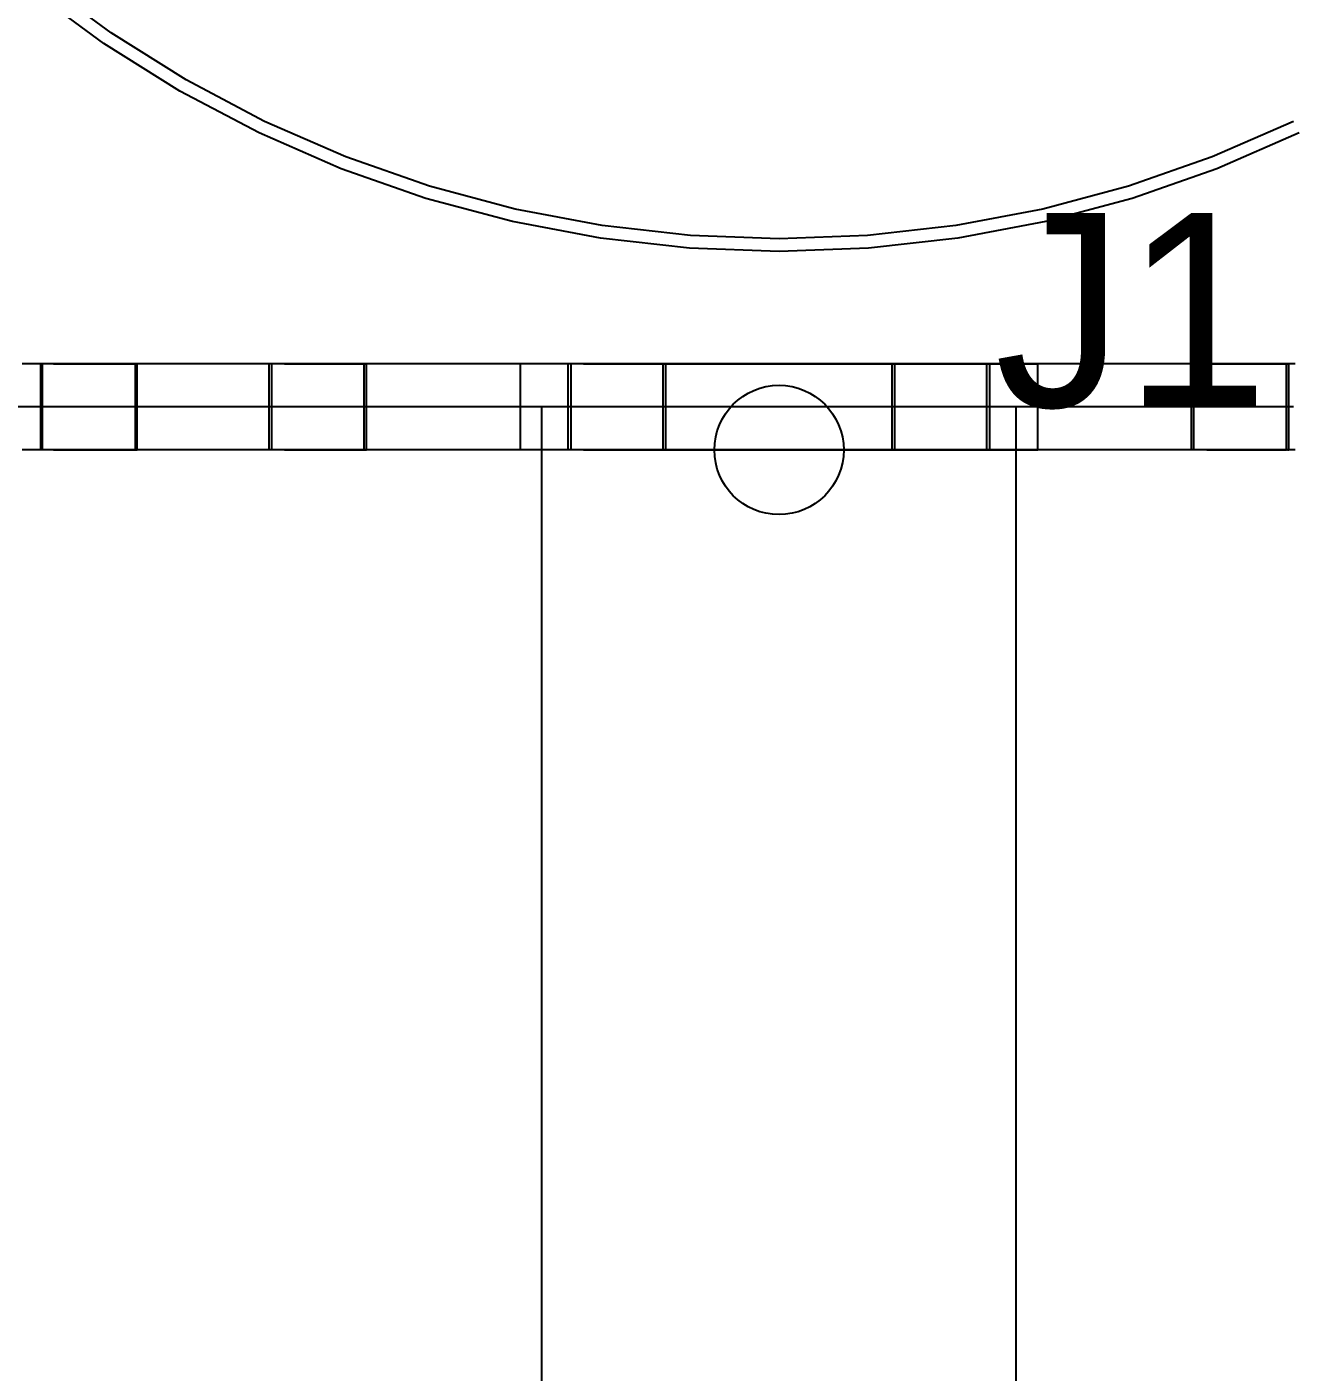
# Model space of a CAD drawing. Header units: millimetres. Extents: x -180 to 1414, y -663 to 972.
# Drawn here: x -34.9 to 23.8, y 62.4 to 124.8 of the extents above; entities that cross this region are included whole.
import ezdxf

# ---------------------------------------------------------------- set-up
doc = ezdxf.new("R2010")
doc.units = ezdxf.units.MM
doc.layers.add('AXIS_CENTRES', color=4, linetype='Continuous')
doc.layers.add('FRONT', color=8, linetype='Continuous')

msp = doc.modelspace()

# ---------------------------------------------------------------- linework, layer by layer
at = {"layer": 'AXIS_CENTRES'}
msp.add_circle((0, 105.2), 3, dxfattribs=at)
at = {"layer": 'FRONT'}
for p, q in [((-30.983, 124.557), (-34.292, 126.999)), ((-30.983, 124.557), (-34.292, 126.999)), ((-31.321, 124.061), (-34.666, 126.53)), ((-27.5, 122.369), (-30.983, 124.557)), ((-27.5, 122.369), (-30.983, 124.557)), ((-27.8, 121.849), (-31.321, 124.061)), ((-23.864, 120.447), (-27.5, 122.369)), ((-23.864, 120.447), (-27.5, 122.369)), ((-24.124, 119.906), (-27.8, 121.849)), ((-20.313, 118.243), (-24.124, 119.906)), ((-20.094, 118.802), (-23.864, 120.447)), ((-20.094, 118.802), (-23.864, 120.447)), ((23.864, 120.447), (20.094, 118.802)), ((23.864, 120.447), (20.094, 118.802)), ((24.124, 119.906), (20.313, 118.243)), ((-16.212, 117.443), (-20.094, 118.802)), ((-16.212, 117.443), (-20.094, 118.802)), ((20.094, 118.802), (16.212, 117.443)), ((20.094, 118.802), (16.212, 117.443)), ((-16.388, 116.87), (-20.313, 118.243)), ((20.313, 118.243), (16.388, 116.87)), ((-12.239, 116.379), (-16.212, 117.443)), ((-12.239, 116.379), (-16.212, 117.443)), ((16.212, 117.443), (12.239, 116.379)), ((16.212, 117.443), (12.239, 116.379)), ((-12.372, 115.794), (-16.388, 116.87)), ((16.388, 116.87), (12.372, 115.794)), ((-8.197, 115.614), (-12.239, 116.379)), ((-8.197, 115.614), (-12.239, 116.379)), ((12.239, 116.379), (8.197, 115.614)), ((12.239, 116.379), (8.197, 115.614)), ((-8.287, 115.021), (-12.372, 115.794)), ((-4.11, 115.154), (-8.197, 115.614)), ((-4.11, 115.154), (-8.197, 115.614)), ((8.197, 115.614), (4.11, 115.154)), ((8.197, 115.614), (4.11, 115.154)), ((12.372, 115.794), (8.287, 115.021)), ((-4.155, 114.555), (-8.287, 115.021)), ((0, 115), (-4.11, 115.154)), ((0, 115), (-4.11, 115.154)), ((4.11, 115.154), (0, 115)), ((4.11, 115.154), (0, 115)), ((8.287, 115.021), (4.155, 114.555)), ((0, 114.4), (-4.155, 114.555)), ((4.155, 114.555), (0, 114.4)), ((-33.228, 109.2), (-35.115, 109.2)), ((-34.248, 105.2), (-34.248, 109.2)), ((-34.242, 109.2), (-34.248, 109.2)), ((-34.224, 109.2), (-34.242, 109.2)), ((-34.193, 109.2), (-34.224, 109.2)), ((-34.151, 109.2), (-34.193, 109.2)), ((-34.175, 105.2), (-34.175, 109.2)), ((-34.169, 109.2), (-34.175, 109.2)), ((-34.15, 109.2), (-34.169, 109.2)), ((-34.096, 109.2), (-34.151, 109.2)), ((-34.12, 109.2), (-34.15, 109.2)), ((-34.077, 109.2), (-34.12, 109.2)), ((-34.031, 109.2), (-34.096, 109.2)), ((-34.023, 109.2), (-34.077, 109.2)), ((-33.954, 109.2), (-34.031, 109.2)), ((-33.957, 109.2), (-34.023, 109.2)), ((-33.88, 109.2), (-33.957, 109.2)), ((-33.866, 109.2), (-33.954, 109.2)), ((-33.792, 109.2), (-33.88, 109.2)), ((-33.768, 109.2), (-33.866, 109.2)), ((-33.695, 109.2), (-33.792, 109.2)), ((-33.661, 109.2), (-33.768, 109.2)), ((-33.587, 109.2), (-33.695, 109.2)), ((-33.661, 109.2), (-33.545, 109.2)), ((-33.471, 109.2), (-33.587, 109.2)), ((-33.545, 109.2), (-33.42, 109.2)), ((-33.471, 109.2), (-33.346, 109.2)), ((-33.42, 109.2), (-33.288, 109.2)), ((-33.346, 109.2), (-33.214, 109.2)), ((-33.288, 109.2), (-33.148, 109.2)), ((-31.155, 109.2), (-33.228, 109.2)), ((-33.214, 109.2), (-33.075, 109.2)), ((-33.148, 109.2), (-33.003, 109.2)), ((-33.075, 109.2), (-32.929, 109.2)), ((-33.003, 109.2), (-32.852, 109.2)), ((-32.929, 109.2), (-32.778, 109.2)), ((-32.852, 109.2), (-32.697, 109.2)), ((-32.778, 109.2), (-32.623, 109.2)), ((-32.697, 109.2), (-32.538, 109.2)), ((-32.623, 109.2), (-32.464, 109.2)), ((-32.538, 109.2), (-32.376, 109.2)), ((-32.464, 109.2), (-32.303, 109.2)), ((-32.376, 109.2), (-32.213, 109.2)), ((-32.303, 109.2), (-32.139, 109.2)), ((-32.213, 109.2), (-32.048, 109.2)), ((-32.139, 109.2), (-31.975, 109.2)), ((-32.048, 109.2), (-31.884, 109.2)), ((-31.975, 109.2), (-31.81, 109.2)), ((-31.884, 109.2), (-31.72, 109.2)), ((-31.81, 109.2), (-31.647, 109.2)), ((-31.72, 109.2), (-31.559, 109.2)), ((-31.647, 109.2), (-31.485, 109.2)), ((-31.559, 109.2), (-31.4, 109.2)), ((-31.485, 109.2), (-31.326, 109.2)), ((-31.4, 109.2), (-31.245, 109.2)), ((-31.326, 109.2), (-31.171, 109.2)), ((-31.245, 109.2), (-31.094, 109.2)), ((-31.171, 109.2), (-31.02, 109.2)), ((-28.907, 109.2), (-31.155, 109.2)), ((-31.094, 109.2), (-30.948, 109.2)), ((-31.02, 109.2), (-30.875, 109.2)), ((-30.948, 109.2), (-30.809, 109.2)), ((-30.875, 109.2), (-30.735, 109.2)), ((-30.809, 109.2), (-30.677, 109.2)), ((-30.735, 109.2), (-30.603, 109.2)), ((-30.677, 109.2), (-30.552, 109.2)), ((-30.603, 109.2), (-30.478, 109.2)), ((-30.436, 109.2), (-30.552, 109.2)), ((-30.478, 109.2), (-30.362, 109.2)), ((-30.436, 109.2), (-30.328, 109.2)), ((-30.362, 109.2), (-30.255, 109.2)), ((-30.231, 109.2), (-30.328, 109.2)), ((-30.255, 109.2), (-30.157, 109.2)), ((-30.231, 109.2), (-30.143, 109.2)), ((-30.157, 109.2), (-30.069, 109.2)), ((-30.143, 109.2), (-30.066, 109.2)), ((-30.069, 109.2), (-29.993, 109.2)), ((-30, 109.2), (-30.066, 109.2)), ((-30, 109.2), (-29.946, 109.2)), ((-29.993, 109.2), (-29.927, 109.2)), ((-29.904, 109.2), (-29.946, 109.2)), ((-29.927, 109.2), (-29.872, 109.2)), ((-29.904, 109.2), (-29.873, 109.2)), ((-29.873, 109.2), (-29.855, 109.2)), ((-29.872, 109.2), (-29.83, 109.2)), ((-29.855, 109.2), (-29.848, 109.2)), ((-29.848, 105.2), (-29.848, 109.2)), ((-29.83, 109.2), (-29.799, 109.2)), ((-29.799, 109.2), (-29.781, 109.2)), ((-29.781, 109.2), (-29.775, 109.2)), ((-29.775, 105.2), (-29.775, 109.2)), ((-26.498, 109.2), (-28.907, 109.2)), ((-23.941, 109.2), (-26.498, 109.2)), ((-21.25, 109.2), (-23.941, 109.2)), ((-23.645, 105.2), (-23.645, 109.2)), ((-23.638, 109.2), (-23.645, 109.2)), ((-23.62, 109.2), (-23.638, 109.2)), ((-23.589, 109.2), (-23.62, 109.2)), ((-23.547, 109.2), (-23.589, 109.2)), ((-23.493, 109.2), (-23.547, 109.2)), ((-23.534, 105.2), (-23.534, 109.2)), ((-23.528, 109.2), (-23.534, 109.2)), ((-23.51, 109.2), (-23.528, 109.2)), ((-23.479, 109.2), (-23.51, 109.2)), ((-23.427, 109.2), (-23.493, 109.2)), ((-23.437, 109.2), (-23.479, 109.2)), ((-23.382, 109.2), (-23.437, 109.2)), ((-23.35, 109.2), (-23.427, 109.2)), ((-23.316, 109.2), (-23.382, 109.2)), ((-23.262, 109.2), (-23.35, 109.2)), ((-23.24, 109.2), (-23.316, 109.2)), ((-23.165, 109.2), (-23.262, 109.2)), ((-23.152, 109.2), (-23.24, 109.2)), ((-23.057, 109.2), (-23.165, 109.2)), ((-23.054, 109.2), (-23.152, 109.2)), ((-22.941, 109.2), (-23.057, 109.2)), ((-22.947, 109.2), (-23.054, 109.2)), ((-22.947, 109.2), (-22.831, 109.2)), ((-22.941, 109.2), (-22.816, 109.2)), ((-22.831, 109.2), (-22.706, 109.2)), ((-22.816, 109.2), (-22.684, 109.2)), ((-22.706, 109.2), (-22.574, 109.2)), ((-22.684, 109.2), (-22.545, 109.2)), ((-22.574, 109.2), (-22.434, 109.2)), ((-22.545, 109.2), (-22.399, 109.2)), ((-22.434, 109.2), (-22.289, 109.2)), ((-22.399, 109.2), (-22.248, 109.2)), ((-22.289, 109.2), (-22.138, 109.2)), ((-22.248, 109.2), (-22.093, 109.2)), ((-22.138, 109.2), (-21.983, 109.2)), ((-22.093, 109.2), (-21.934, 109.2)), ((-21.983, 109.2), (-21.824, 109.2)), ((-21.934, 109.2), (-21.772, 109.2)), ((-21.824, 109.2), (-21.662, 109.2)), ((-21.772, 109.2), (-21.609, 109.2)), ((-21.662, 109.2), (-21.499, 109.2)), ((-21.609, 109.2), (-21.445, 109.2)), ((-21.499, 109.2), (-21.334, 109.2)), ((-21.445, 109.2), (-21.28, 109.2)), ((-21.334, 109.2), (-21.17, 109.2)), ((-21.28, 109.2), (-21.117, 109.2)), ((-18.44, 109.2), (-21.25, 109.2)), ((-21.17, 109.2), (-21.006, 109.2)), ((-21.117, 109.2), (-20.955, 109.2)), ((-21.006, 109.2), (-20.845, 109.2)), ((-20.955, 109.2), (-20.796, 109.2)), ((-20.845, 109.2), (-20.686, 109.2)), ((-20.796, 109.2), (-20.641, 109.2)), ((-20.686, 109.2), (-20.531, 109.2)), ((-20.641, 109.2), (-20.49, 109.2)), ((-20.531, 109.2), (-20.38, 109.2)), ((-20.49, 109.2), (-20.345, 109.2)), ((-20.38, 109.2), (-20.234, 109.2)), ((-20.345, 109.2), (-20.205, 109.2)), ((-20.234, 109.2), (-20.095, 109.2)), ((-20.205, 109.2), (-20.073, 109.2)), ((-20.095, 109.2), (-19.963, 109.2)), ((-20.073, 109.2), (-19.948, 109.2)), ((-19.963, 109.2), (-19.838, 109.2)), ((-19.948, 109.2), (-19.832, 109.2)), ((-19.838, 109.2), (-19.722, 109.2)), ((-19.832, 109.2), (-19.725, 109.2)), ((-19.725, 109.2), (-19.627, 109.2)), ((-19.722, 109.2), (-19.614, 109.2)), ((-19.627, 109.2), (-19.539, 109.2)), ((-19.614, 109.2), (-19.517, 109.2)), ((-19.539, 109.2), (-19.462, 109.2)), ((-19.517, 109.2), (-19.429, 109.2)), ((-19.462, 109.2), (-19.397, 109.2)), ((-19.429, 109.2), (-19.352, 109.2)), ((-19.397, 109.2), (-19.342, 109.2)), ((-19.352, 109.2), (-19.286, 109.2)), ((-19.342, 109.2), (-19.3, 109.2)), ((-19.269, 109.2), (-19.3, 109.2)), ((-19.286, 109.2), (-19.232, 109.2)), ((-19.251, 109.2), (-19.269, 109.2)), ((-19.245, 109.2), (-19.251, 109.2)), ((-19.245, 105.2), (-19.245, 109.2)), ((-19.232, 109.2), (-19.189, 109.2)), ((-19.189, 109.2), (-19.159, 109.2)), ((-19.159, 109.2), (-19.14, 109.2)), ((-19.14, 109.2), (-19.134, 109.2)), ((-19.134, 105.2), (-19.134, 109.2)), ((-15.527, 109.2), (-18.44, 109.2)), ((-12.527, 109.2), (-15.527, 109.2)), ((-9.457, 109.2), (-12.527, 109.2)), ((-12, 105.2), (-12, 109.2)), ((-11.966, 109.2), (-12, 109.2)), ((-11.866, 109.2), (-11.966, 109.2)), ((-11.699, 109.2), (-11.866, 109.2)), ((-11.467, 109.2), (-11.699, 109.2)), ((-11.17, 109.2), (-11.467, 109.2)), ((-10.812, 109.2), (-11.17, 109.2)), ((-10.392, 109.2), (-10.812, 109.2)), ((-9.915, 109.2), (-10.392, 109.2)), ((-9.382, 109.2), (-9.915, 109.2)), ((-9.776, 105.2), (-9.776, 109.2)), ((-9.77, 109.2), (-9.776, 109.2)), ((-9.751, 109.2), (-9.77, 109.2)), ((-9.721, 109.2), (-9.751, 109.2)), ((-9.678, 109.2), (-9.721, 109.2)), ((-9.624, 109.2), (-9.678, 109.2)), ((-9.646, 105.2), (-9.646, 109.2)), ((-9.64, 109.2), (-9.646, 109.2)), ((-9.621, 109.2), (-9.64, 109.2)), ((-9.558, 109.2), (-9.624, 109.2)), ((-9.591, 109.2), (-9.621, 109.2)), ((-9.548, 109.2), (-9.591, 109.2)), ((-9.481, 109.2), (-9.558, 109.2)), ((-9.494, 109.2), (-9.548, 109.2)), ((-9.428, 109.2), (-9.494, 109.2)), ((-9.394, 109.2), (-9.481, 109.2)), ((-6.334, 109.2), (-9.457, 109.2)), ((-9.351, 109.2), (-9.428, 109.2)), ((-9.296, 109.2), (-9.394, 109.2)), ((-8.797, 109.2), (-9.382, 109.2)), ((-9.264, 109.2), (-9.351, 109.2)), ((-9.189, 109.2), (-9.296, 109.2)), ((-9.166, 109.2), (-9.264, 109.2)), ((-9.072, 109.2), (-9.189, 109.2)), ((-9.059, 109.2), (-9.166, 109.2)), ((-9.072, 109.2), (-8.948, 109.2)), ((-9.059, 109.2), (-8.942, 109.2)), ((-8.948, 109.2), (-8.815, 109.2)), ((-8.942, 109.2), (-8.818, 109.2)), ((-8.818, 109.2), (-8.685, 109.2)), ((-8.815, 109.2), (-8.676, 109.2)), ((-8.162, 109.2), (-8.797, 109.2)), ((-8.685, 109.2), (-8.546, 109.2)), ((-8.676, 109.2), (-8.531, 109.2)), ((-8.546, 109.2), (-8.4, 109.2)), ((-8.531, 109.2), (-8.38, 109.2)), ((-8.4, 109.2), (-8.25, 109.2)), ((-8.38, 109.2), (-8.224, 109.2)), ((-8.25, 109.2), (-8.094, 109.2)), ((-8.224, 109.2), (-8.066, 109.2)), ((-8.162, 109.2), (-7.482, 109.2)), ((-8.094, 109.2), (-7.935, 109.2)), ((-8.066, 109.2), (-7.904, 109.2)), ((-7.935, 109.2), (-7.774, 109.2)), ((-7.904, 109.2), (-7.74, 109.2)), ((-7.774, 109.2), (-7.61, 109.2)), ((-7.74, 109.2), (-7.576, 109.2)), ((-7.61, 109.2), (-7.446, 109.2)), ((-7.576, 109.2), (-7.412, 109.2)), ((-7.482, 109.2), (-6.76, 109.2)), ((-7.446, 109.2), (-7.281, 109.2)), ((-7.412, 109.2), (-7.248, 109.2)), ((-7.281, 109.2), (-7.118, 109.2)), ((-7.248, 109.2), (-7.086, 109.2)), ((-7.118, 109.2), (-6.956, 109.2)), ((-7.086, 109.2), (-6.928, 109.2)), ((-6.956, 109.2), (-6.797, 109.2)), ((-6.928, 109.2), (-6.772, 109.2)), ((-6.797, 109.2), (-6.642, 109.2)), ((-6.772, 109.2), (-6.621, 109.2)), ((-6.76, 109.2), (-6, 109.2)), ((-6.642, 109.2), (-6.491, 109.2)), ((-6.621, 109.2), (-6.476, 109.2)), ((-6.491, 109.2), (-6.346, 109.2)), ((-6.476, 109.2), (-6.337, 109.2)), ((-6.346, 109.2), (-6.207, 109.2)), ((-6.337, 109.2), (-6.204, 109.2)), ((-3.176, 109.2), (-6.334, 109.2)), ((-6.207, 109.2), (-6.074, 109.2)), ((-6.204, 109.2), (-6.08, 109.2)), ((-6.08, 109.2), (-5.963, 109.2)), ((-6.074, 109.2), (-5.95, 109.2)), ((-6, 109.2), (-5.207, 109.2)), ((-5.963, 109.2), (-5.856, 109.2)), ((-5.95, 109.2), (-5.833, 109.2)), ((-5.856, 109.2), (-5.758, 109.2)), ((-5.833, 109.2), (-5.726, 109.2)), ((-5.758, 109.2), (-5.671, 109.2)), ((-5.726, 109.2), (-5.628, 109.2)), ((-5.671, 109.2), (-5.594, 109.2)), ((-5.628, 109.2), (-5.541, 109.2)), ((-5.594, 109.2), (-5.528, 109.2)), ((-5.541, 109.2), (-5.464, 109.2)), ((-5.528, 109.2), (-5.474, 109.2)), ((-5.474, 109.2), (-5.431, 109.2)), ((-5.464, 109.2), (-5.398, 109.2)), ((-5.431, 109.2), (-5.401, 109.2)), ((-5.401, 109.2), (-5.382, 109.2)), ((-5.398, 109.2), (-5.344, 109.2)), ((-5.382, 109.2), (-5.376, 109.2)), ((-5.376, 105.2), (-5.376, 109.2)), ((-5.344, 109.2), (-5.301, 109.2)), ((-5.301, 109.2), (-5.27, 109.2)), ((-5.27, 109.2), (-5.252, 109.2)), ((-5.252, 109.2), (-5.246, 109.2)), ((-5.246, 105.2), (-5.246, 109.2)), ((-5.207, 109.2), (-4.384, 109.2)), ((-4.384, 109.2), (-3.537, 109.2)), ((-3.537, 109.2), (-2.67, 109.2)), ((0, 109.2), (-3.176, 109.2)), ((-2.67, 109.2), (-1.789, 109.2)), ((-1.789, 109.2), (-0.897, 109.2)), ((-0.897, 109.2), (0, 109.2)), ((3.176, 109.2), (0, 109.2)), ((0, 109.2), (0.897, 109.2)), ((0.897, 109.2), (1.789, 109.2)), ((1.789, 109.2), (2.67, 109.2)), ((2.67, 109.2), (3.537, 109.2)), ((6.334, 109.2), (3.176, 109.2)), ((3.537, 109.2), (4.384, 109.2)), ((4.384, 109.2), (5.207, 109.2)), ((5.207, 109.2), (6, 109.2)), ((5.246, 105.2), (5.246, 109.2)), ((5.252, 109.2), (5.246, 109.2)), ((5.27, 109.2), (5.252, 109.2)), ((5.301, 109.2), (5.27, 109.2)), ((5.344, 109.2), (5.301, 109.2)), ((5.398, 109.2), (5.344, 109.2)), ((5.376, 105.2), (5.376, 109.2)), ((5.382, 109.2), (5.376, 109.2)), ((5.401, 109.2), (5.382, 109.2)), ((5.464, 109.2), (5.398, 109.2)), ((5.431, 109.2), (5.401, 109.2)), ((5.474, 109.2), (5.431, 109.2)), ((5.541, 109.2), (5.464, 109.2)), ((5.528, 109.2), (5.474, 109.2)), ((5.594, 109.2), (5.528, 109.2)), ((5.628, 109.2), (5.541, 109.2)), ((5.671, 109.2), (5.594, 109.2)), ((5.726, 109.2), (5.628, 109.2)), ((5.758, 109.2), (5.671, 109.2)), ((5.833, 109.2), (5.726, 109.2)), ((5.856, 109.2), (5.758, 109.2)), ((5.833, 109.2), (5.95, 109.2)), ((5.963, 109.2), (5.856, 109.2)), ((5.95, 109.2), (6.074, 109.2)), ((6.08, 109.2), (5.963, 109.2)), ((6, 109.2), (6.76, 109.2)), ((6.074, 109.2), (6.207, 109.2)), ((6.08, 109.2), (6.204, 109.2)), ((6.204, 109.2), (6.337, 109.2)), ((6.207, 109.2), (6.346, 109.2)), ((9.457, 109.2), (6.334, 109.2)), ((6.337, 109.2), (6.476, 109.2)), ((6.346, 109.2), (6.491, 109.2)), ((6.476, 109.2), (6.621, 109.2)), ((6.491, 109.2), (6.642, 109.2)), ((6.621, 109.2), (6.772, 109.2)), ((6.642, 109.2), (6.797, 109.2)), ((6.76, 109.2), (7.482, 109.2)), ((6.772, 109.2), (6.928, 109.2)), ((6.797, 109.2), (6.956, 109.2)), ((6.928, 109.2), (7.086, 109.2)), ((6.956, 109.2), (7.118, 109.2)), ((7.086, 109.2), (7.248, 109.2)), ((7.118, 109.2), (7.281, 109.2)), ((7.248, 109.2), (7.412, 109.2)), ((7.281, 109.2), (7.446, 109.2)), ((7.412, 109.2), (7.576, 109.2)), ((7.446, 109.2), (7.61, 109.2)), ((7.482, 109.2), (8.162, 109.2)), ((7.576, 109.2), (7.74, 109.2)), ((7.61, 109.2), (7.774, 109.2)), ((7.74, 109.2), (7.904, 109.2)), ((7.774, 109.2), (7.935, 109.2)), ((7.904, 109.2), (8.066, 109.2)), ((7.935, 109.2), (8.094, 109.2)), ((8.066, 109.2), (8.224, 109.2)), ((8.094, 109.2), (8.25, 109.2)), ((8.162, 109.2), (8.797, 109.2)), ((8.224, 109.2), (8.38, 109.2)), ((8.25, 109.2), (8.4, 109.2)), ((8.38, 109.2), (8.531, 109.2)), ((8.4, 109.2), (8.546, 109.2)), ((8.531, 109.2), (8.676, 109.2)), ((8.546, 109.2), (8.685, 109.2)), ((8.676, 109.2), (8.815, 109.2)), ((8.685, 109.2), (8.818, 109.2)), ((8.797, 109.2), (9.382, 109.2)), ((8.815, 109.2), (8.948, 109.2)), ((8.818, 109.2), (8.942, 109.2)), ((8.942, 109.2), (9.059, 109.2)), ((8.948, 109.2), (9.072, 109.2)), ((9.059, 109.2), (9.166, 109.2)), ((9.072, 109.2), (9.189, 109.2)), ((9.166, 109.2), (9.264, 109.2)), ((9.189, 109.2), (9.296, 109.2)), ((9.264, 109.2), (9.351, 109.2)), ((9.296, 109.2), (9.394, 109.2)), ((9.351, 109.2), (9.428, 109.2)), ((9.382, 109.2), (9.915, 109.2)), ((9.481, 109.2), (9.394, 109.2)), ((9.428, 109.2), (9.494, 109.2)), ((12.527, 109.2), (9.457, 109.2)), ((9.558, 109.2), (9.481, 109.2)), ((9.494, 109.2), (9.548, 109.2)), ((9.548, 109.2), (9.591, 109.2)), ((9.624, 109.2), (9.558, 109.2)), ((9.591, 109.2), (9.621, 109.2)), ((9.621, 109.2), (9.64, 109.2)), ((9.678, 109.2), (9.624, 109.2)), ((9.64, 109.2), (9.646, 109.2)), ((9.646, 105.2), (9.646, 109.2)), ((9.721, 109.2), (9.678, 109.2)), ((9.751, 109.2), (9.721, 109.2)), ((9.77, 109.2), (9.751, 109.2)), ((9.77, 109.2), (9.776, 109.2)), ((9.776, 105.2), (9.776, 109.2)), ((9.915, 109.2), (10.392, 109.2)), ((10.392, 109.2), (10.812, 109.2)), ((10.812, 109.2), (11.17, 109.2)), ((11.17, 109.2), (11.467, 109.2)), ((11.467, 109.2), (11.699, 109.2)), ((11.699, 109.2), (11.866, 109.2)), ((11.866, 109.2), (11.966, 109.2)), ((11.966, 109.2), (12, 109.2)), ((12, 105.2), (12, 109.2)), ((15.527, 109.2), (12.527, 109.2)), ((18.44, 109.2), (15.527, 109.2)), ((21.25, 109.2), (18.44, 109.2)), ((19.134, 105.2), (19.134, 109.2)), ((19.14, 109.2), (19.134, 109.2)), ((19.159, 109.2), (19.14, 109.2)), ((19.189, 109.2), (19.159, 109.2)), ((19.232, 109.2), (19.189, 109.2)), ((19.286, 109.2), (19.232, 109.2)), ((19.245, 105.2), (19.245, 109.2)), ((19.251, 109.2), (19.245, 109.2)), ((19.269, 109.2), (19.251, 109.2)), ((19.3, 109.2), (19.269, 109.2)), ((19.352, 109.2), (19.286, 109.2)), ((19.342, 109.2), (19.3, 109.2)), ((19.397, 109.2), (19.342, 109.2)), ((19.429, 109.2), (19.352, 109.2)), ((19.462, 109.2), (19.397, 109.2)), ((19.517, 109.2), (19.429, 109.2)), ((19.539, 109.2), (19.462, 109.2)), ((19.614, 109.2), (19.517, 109.2)), ((19.627, 109.2), (19.539, 109.2)), ((19.722, 109.2), (19.614, 109.2)), ((19.725, 109.2), (19.627, 109.2)), ((19.838, 109.2), (19.722, 109.2)), ((19.832, 109.2), (19.725, 109.2)), ((19.948, 109.2), (19.832, 109.2)), ((19.838, 109.2), (19.963, 109.2)), ((19.948, 109.2), (20.073, 109.2)), ((19.963, 109.2), (20.095, 109.2)), ((20.073, 109.2), (20.205, 109.2)), ((20.095, 109.2), (20.234, 109.2)), ((20.205, 109.2), (20.345, 109.2)), ((20.234, 109.2), (20.38, 109.2)), ((20.345, 109.2), (20.49, 109.2)), ((20.38, 109.2), (20.531, 109.2)), ((20.49, 109.2), (20.641, 109.2)), ((20.531, 109.2), (20.686, 109.2)), ((20.641, 109.2), (20.796, 109.2)), ((20.686, 109.2), (20.845, 109.2)), ((20.796, 109.2), (20.955, 109.2)), ((20.845, 109.2), (21.006, 109.2)), ((20.955, 109.2), (21.117, 109.2)), ((21.006, 109.2), (21.17, 109.2)), ((21.117, 109.2), (21.28, 109.2)), ((21.17, 109.2), (21.334, 109.2)), ((23.941, 109.2), (21.25, 109.2)), ((21.28, 109.2), (21.445, 109.2)), ((21.334, 109.2), (21.499, 109.2)), ((21.445, 109.2), (21.609, 109.2)), ((21.499, 109.2), (21.662, 109.2)), ((21.609, 109.2), (21.772, 109.2)), ((21.662, 109.2), (21.824, 109.2)), ((21.772, 109.2), (21.934, 109.2)), ((21.824, 109.2), (21.983, 109.2)), ((21.934, 109.2), (22.093, 109.2)), ((21.983, 109.2), (22.138, 109.2)), ((22.248, 109.2), (22.093, 109.2)), ((22.138, 109.2), (22.289, 109.2)), ((22.399, 109.2), (22.248, 109.2)), ((22.289, 109.2), (22.434, 109.2)), ((22.545, 109.2), (22.399, 109.2)), ((22.434, 109.2), (22.574, 109.2)), ((22.545, 109.2), (22.684, 109.2)), ((22.574, 109.2), (22.706, 109.2)), ((22.684, 109.2), (22.816, 109.2)), ((22.706, 109.2), (22.831, 109.2)), ((22.816, 109.2), (22.941, 109.2)), ((22.831, 109.2), (22.947, 109.2)), ((22.941, 109.2), (23.057, 109.2)), ((22.947, 109.2), (23.054, 109.2)), ((23.054, 109.2), (23.152, 109.2)), ((23.057, 109.2), (23.165, 109.2)), ((23.152, 109.2), (23.24, 109.2)), ((23.165, 109.2), (23.262, 109.2)), ((23.24, 109.2), (23.316, 109.2)), ((23.262, 109.2), (23.35, 109.2)), ((23.316, 109.2), (23.382, 109.2)), ((23.35, 109.2), (23.427, 109.2)), ((23.382, 109.2), (23.437, 109.2)), ((23.427, 109.2), (23.493, 109.2)), ((23.437, 109.2), (23.479, 109.2)), ((23.479, 109.2), (23.51, 109.2)), ((23.547, 109.2), (23.493, 109.2)), ((23.51, 109.2), (23.528, 109.2)), ((23.528, 109.2), (23.534, 109.2)), ((23.534, 105.2), (23.534, 109.2)), ((23.547, 109.2), (23.589, 109.2)), ((23.589, 109.2), (23.62, 109.2)), ((23.62, 109.2), (23.638, 109.2)), ((23.638, 109.2), (23.645, 109.2)), ((23.645, 105.2), (23.645, 109.2)), ((-34.292, 107.2), (-37.41, 107.2)), ((-30.983, 107.2), (-34.292, 107.2)), ((-27.5, 107.2), (-30.983, 107.2)), ((-23.864, 107.2), (-27.5, 107.2)), ((-20.094, 107.2), (-23.864, 107.2)), ((-16.212, 107.2), (-20.094, 107.2)), ((-12.239, 107.2), (-16.212, 107.2)), ((-8.197, 107.2), (-12.239, 107.2)), ((-10.969, 107.2), (-11, 107.2)), ((-11, 2), (-11, 107.2)), ((-10.877, 107.2), (-10.969, 107.2)), ((-10.724, 107.2), (-10.877, 107.2)), ((-10.511, 107.2), (-10.724, 107.2)), ((-10.24, 107.2), (-10.511, 107.2)), ((-9.911, 107.2), (-10.24, 107.2)), ((-9.526, 107.2), (-9.911, 107.2)), ((-9.089, 107.2), (-9.526, 107.2)), ((-8.6, 107.2), (-9.089, 107.2)), ((-8.064, 107.2), (-8.6, 107.2)), ((-4.11, 107.2), (-8.197, 107.2)), ((-7.482, 107.2), (-8.064, 107.2)), ((-6.858, 107.2), (-7.482, 107.2)), ((-6.197, 107.2), (-6.858, 107.2)), ((-5.5, 107.2), (-6.197, 107.2)), ((-4.773, 107.2), (-5.5, 107.2)), ((-4.019, 107.2), (-4.773, 107.2)), ((0, 107.2), (-4.11, 107.2)), ((-3.242, 107.2), (-4.019, 107.2)), ((-2.448, 107.2), (-3.242, 107.2)), ((-1.639, 107.2), (-2.448, 107.2)), ((-0.822, 107.2), (-1.639, 107.2)), ((0, 107.2), (-0.822, 107.2)), ((4.11, 107.2), (0, 107.2)), ((0.822, 107.2), (0, 107.2)), ((1.639, 107.2), (0.822, 107.2)), ((2.448, 107.2), (1.639, 107.2)), ((3.242, 107.2), (2.448, 107.2)), ((4.019, 107.2), (3.242, 107.2)), ((4.773, 107.2), (4.019, 107.2)), ((8.197, 107.2), (4.11, 107.2)), ((5.5, 107.2), (4.773, 107.2)), ((6.197, 107.2), (5.5, 107.2)), ((6.858, 107.2), (6.197, 107.2)), ((7.482, 107.2), (6.858, 107.2)), ((8.064, 107.2), (7.482, 107.2)), ((8.6, 107.2), (8.064, 107.2)), ((12.239, 107.2), (8.197, 107.2)), ((9.089, 107.2), (8.6, 107.2)), ((9.526, 107.2), (9.089, 107.2)), ((9.911, 107.2), (9.526, 107.2)), ((10.24, 107.2), (9.911, 107.2)), ((10.511, 107.2), (10.24, 107.2)), ((10.724, 107.2), (10.511, 107.2)), ((10.877, 107.2), (10.724, 107.2)), ((10.969, 107.2), (10.877, 107.2)), ((11, 107.2), (10.969, 107.2)), ((11, 2), (11, 107.2)), ((16.212, 107.2), (12.239, 107.2)), ((20.094, 107.2), (16.212, 107.2)), ((23.864, 107.2), (20.094, 107.2)), ((-33.228, 105.2), (-35.115, 105.2)), ((-34.242, 105.2), (-34.248, 105.2)), ((-34.224, 105.2), (-34.242, 105.2)), ((-34.193, 105.2), (-34.224, 105.2)), ((-34.151, 105.2), (-34.193, 105.2)), ((-34.169, 105.2), (-34.175, 105.2)), ((-34.15, 105.2), (-34.169, 105.2)), ((-34.096, 105.2), (-34.151, 105.2)), ((-34.12, 105.2), (-34.15, 105.2)), ((-34.077, 105.2), (-34.12, 105.2)), ((-34.031, 105.2), (-34.096, 105.2)), ((-34.023, 105.2), (-34.077, 105.2)), ((-33.954, 105.2), (-34.031, 105.2)), ((-33.957, 105.2), (-34.023, 105.2)), ((-33.88, 105.2), (-33.957, 105.2)), ((-33.866, 105.2), (-33.954, 105.2)), ((-33.792, 105.2), (-33.88, 105.2)), ((-33.768, 105.2), (-33.866, 105.2)), ((-33.695, 105.2), (-33.792, 105.2)), ((-33.661, 105.2), (-33.768, 105.2)), ((-33.587, 105.2), (-33.695, 105.2)), ((-33.661, 105.2), (-33.545, 105.2)), ((-33.587, 105.2), (-33.471, 105.2)), ((-33.545, 105.2), (-33.42, 105.2)), ((-33.471, 105.2), (-33.346, 105.2)), ((-33.42, 105.2), (-33.288, 105.2)), ((-33.346, 105.2), (-33.214, 105.2)), ((-33.288, 105.2), (-33.148, 105.2)), ((-31.155, 105.2), (-33.228, 105.2)), ((-33.214, 105.2), (-33.075, 105.2)), ((-33.148, 105.2), (-33.003, 105.2)), ((-33.075, 105.2), (-32.929, 105.2)), ((-33.003, 105.2), (-32.852, 105.2)), ((-32.929, 105.2), (-32.778, 105.2)), ((-32.852, 105.2), (-32.697, 105.2)), ((-32.778, 105.2), (-32.623, 105.2)), ((-32.697, 105.2), (-32.538, 105.2)), ((-32.623, 105.2), (-32.464, 105.2)), ((-32.538, 105.2), (-32.376, 105.2)), ((-32.464, 105.2), (-32.303, 105.2)), ((-32.376, 105.2), (-32.213, 105.2)), ((-32.303, 105.2), (-32.139, 105.2)), ((-32.213, 105.2), (-32.048, 105.2)), ((-32.139, 105.2), (-31.975, 105.2)), ((-32.048, 105.2), (-31.884, 105.2)), ((-31.975, 105.2), (-31.81, 105.2)), ((-31.884, 105.2), (-31.72, 105.2)), ((-31.81, 105.2), (-31.647, 105.2)), ((-31.72, 105.2), (-31.559, 105.2)), ((-31.647, 105.2), (-31.485, 105.2)), ((-31.559, 105.2), (-31.4, 105.2)), ((-31.485, 105.2), (-31.326, 105.2)), ((-31.4, 105.2), (-31.245, 105.2)), ((-31.326, 105.2), (-31.171, 105.2)), ((-31.245, 105.2), (-31.094, 105.2)), ((-31.171, 105.2), (-31.02, 105.2)), ((-28.907, 105.2), (-31.155, 105.2)), ((-31.094, 105.2), (-30.948, 105.2)), ((-31.02, 105.2), (-30.875, 105.2)), ((-30.948, 105.2), (-30.809, 105.2)), ((-30.875, 105.2), (-30.735, 105.2)), ((-30.809, 105.2), (-30.677, 105.2)), ((-30.735, 105.2), (-30.603, 105.2)), ((-30.677, 105.2), (-30.552, 105.2)), ((-30.603, 105.2), (-30.478, 105.2)), ((-30.552, 105.2), (-30.436, 105.2)), ((-30.478, 105.2), (-30.362, 105.2)), ((-30.436, 105.2), (-30.328, 105.2)), ((-30.362, 105.2), (-30.255, 105.2)), ((-30.328, 105.2), (-30.231, 105.2)), ((-30.255, 105.2), (-30.157, 105.2)), ((-30.231, 105.2), (-30.143, 105.2)), ((-30.157, 105.2), (-30.069, 105.2)), ((-30.143, 105.2), (-30.066, 105.2)), ((-30.069, 105.2), (-29.993, 105.2)), ((-30.066, 105.2), (-30, 105.2)), ((-30, 105.2), (-29.946, 105.2)), ((-29.993, 105.2), (-29.927, 105.2)), ((-29.946, 105.2), (-29.904, 105.2)), ((-29.927, 105.2), (-29.872, 105.2)), ((-29.904, 105.2), (-29.873, 105.2)), ((-29.873, 105.2), (-29.855, 105.2)), ((-29.872, 105.2), (-29.83, 105.2)), ((-29.855, 105.2), (-29.848, 105.2)), ((-29.83, 105.2), (-29.799, 105.2)), ((-29.799, 105.2), (-29.781, 105.2)), ((-29.781, 105.2), (-29.775, 105.2)), ((-26.498, 105.2), (-28.907, 105.2)), ((-23.941, 105.2), (-26.498, 105.2)), ((-21.25, 105.2), (-23.941, 105.2)), ((-23.638, 105.2), (-23.645, 105.2)), ((-23.62, 105.2), (-23.638, 105.2)), ((-23.589, 105.2), (-23.62, 105.2)), ((-23.547, 105.2), (-23.589, 105.2)), ((-23.493, 105.2), (-23.547, 105.2)), ((-23.528, 105.2), (-23.534, 105.2)), ((-23.51, 105.2), (-23.528, 105.2)), ((-23.479, 105.2), (-23.51, 105.2)), ((-23.427, 105.2), (-23.493, 105.2)), ((-23.437, 105.2), (-23.479, 105.2)), ((-23.382, 105.2), (-23.437, 105.2)), ((-23.35, 105.2), (-23.427, 105.2)), ((-23.316, 105.2), (-23.382, 105.2)), ((-23.262, 105.2), (-23.35, 105.2)), ((-23.24, 105.2), (-23.316, 105.2)), ((-23.165, 105.2), (-23.262, 105.2)), ((-23.152, 105.2), (-23.24, 105.2)), ((-23.057, 105.2), (-23.165, 105.2)), ((-23.054, 105.2), (-23.152, 105.2)), ((-22.941, 105.2), (-23.057, 105.2)), ((-22.947, 105.2), (-23.054, 105.2)), ((-22.947, 105.2), (-22.831, 105.2)), ((-22.941, 105.2), (-22.816, 105.2)), ((-22.831, 105.2), (-22.706, 105.2)), ((-22.816, 105.2), (-22.684, 105.2)), ((-22.706, 105.2), (-22.574, 105.2)), ((-22.684, 105.2), (-22.545, 105.2)), ((-22.574, 105.2), (-22.434, 105.2)), ((-22.545, 105.2), (-22.399, 105.2)), ((-22.434, 105.2), (-22.289, 105.2)), ((-22.399, 105.2), (-22.248, 105.2)), ((-22.289, 105.2), (-22.138, 105.2)), ((-22.248, 105.2), (-22.093, 105.2)), ((-22.138, 105.2), (-21.983, 105.2)), ((-22.093, 105.2), (-21.934, 105.2)), ((-21.983, 105.2), (-21.824, 105.2)), ((-21.934, 105.2), (-21.772, 105.2)), ((-21.824, 105.2), (-21.662, 105.2)), ((-21.772, 105.2), (-21.609, 105.2)), ((-21.662, 105.2), (-21.499, 105.2)), ((-21.609, 105.2), (-21.445, 105.2)), ((-21.499, 105.2), (-21.334, 105.2)), ((-21.445, 105.2), (-21.28, 105.2)), ((-21.334, 105.2), (-21.17, 105.2)), ((-21.28, 105.2), (-21.117, 105.2)), ((-18.44, 105.2), (-21.25, 105.2)), ((-21.17, 105.2), (-21.006, 105.2)), ((-21.117, 105.2), (-20.955, 105.2)), ((-21.006, 105.2), (-20.845, 105.2)), ((-20.955, 105.2), (-20.796, 105.2)), ((-20.845, 105.2), (-20.686, 105.2)), ((-20.796, 105.2), (-20.641, 105.2)), ((-20.686, 105.2), (-20.531, 105.2)), ((-20.641, 105.2), (-20.49, 105.2)), ((-20.531, 105.2), (-20.38, 105.2)), ((-20.49, 105.2), (-20.345, 105.2)), ((-20.38, 105.2), (-20.234, 105.2)), ((-20.345, 105.2), (-20.205, 105.2)), ((-20.234, 105.2), (-20.095, 105.2)), ((-20.205, 105.2), (-20.073, 105.2)), ((-20.095, 105.2), (-19.963, 105.2)), ((-20.073, 105.2), (-19.948, 105.2)), ((-19.963, 105.2), (-19.838, 105.2)), ((-19.948, 105.2), (-19.832, 105.2)), ((-19.838, 105.2), (-19.722, 105.2)), ((-19.832, 105.2), (-19.725, 105.2)), ((-19.725, 105.2), (-19.627, 105.2)), ((-19.722, 105.2), (-19.614, 105.2)), ((-19.627, 105.2), (-19.539, 105.2)), ((-19.614, 105.2), (-19.517, 105.2)), ((-19.539, 105.2), (-19.462, 105.2)), ((-19.517, 105.2), (-19.429, 105.2)), ((-19.462, 105.2), (-19.397, 105.2)), ((-19.429, 105.2), (-19.352, 105.2)), ((-19.397, 105.2), (-19.342, 105.2)), ((-19.352, 105.2), (-19.286, 105.2)), ((-19.342, 105.2), (-19.3, 105.2)), ((-19.269, 105.2), (-19.3, 105.2)), ((-19.286, 105.2), (-19.232, 105.2)), ((-19.251, 105.2), (-19.269, 105.2)), ((-19.251, 105.2), (-19.245, 105.2)), ((-19.232, 105.2), (-19.189, 105.2)), ((-19.189, 105.2), (-19.159, 105.2)), ((-19.159, 105.2), (-19.14, 105.2)), ((-19.14, 105.2), (-19.134, 105.2)), ((-15.527, 105.2), (-18.44, 105.2)), ((-12.527, 105.2), (-15.527, 105.2)), ((-9.457, 105.2), (-12.527, 105.2)), ((-11.966, 105.2), (-12, 105.2)), ((-11.866, 105.2), (-11.966, 105.2)), ((-11.699, 105.2), (-11.866, 105.2)), ((-11.467, 105.2), (-11.699, 105.2)), ((-11.17, 105.2), (-11.467, 105.2)), ((-10.812, 105.2), (-11.17, 105.2)), ((-10.392, 105.2), (-10.812, 105.2)), ((-9.915, 105.2), (-10.392, 105.2)), ((-9.382, 105.2), (-9.915, 105.2)), ((-9.77, 105.2), (-9.776, 105.2)), ((-9.751, 105.2), (-9.77, 105.2)), ((-9.721, 105.2), (-9.751, 105.2)), ((-9.678, 105.2), (-9.721, 105.2)), ((-9.624, 105.2), (-9.678, 105.2)), ((-9.64, 105.2), (-9.646, 105.2)), ((-9.621, 105.2), (-9.64, 105.2)), ((-9.558, 105.2), (-9.624, 105.2)), ((-9.591, 105.2), (-9.621, 105.2)), ((-9.548, 105.2), (-9.591, 105.2)), ((-9.481, 105.2), (-9.558, 105.2)), ((-9.494, 105.2), (-9.548, 105.2)), ((-9.428, 105.2), (-9.494, 105.2)), ((-9.394, 105.2), (-9.481, 105.2)), ((-6.334, 105.2), (-9.457, 105.2)), ((-9.351, 105.2), (-9.428, 105.2)), ((-9.296, 105.2), (-9.394, 105.2)), ((-8.797, 105.2), (-9.382, 105.2)), ((-9.264, 105.2), (-9.351, 105.2)), ((-9.189, 105.2), (-9.296, 105.2)), ((-9.166, 105.2), (-9.264, 105.2)), ((-9.072, 105.2), (-9.189, 105.2)), ((-9.059, 105.2), (-9.166, 105.2)), ((-9.072, 105.2), (-8.948, 105.2)), ((-9.059, 105.2), (-8.942, 105.2)), ((-8.948, 105.2), (-8.815, 105.2)), ((-8.942, 105.2), (-8.818, 105.2)), ((-8.818, 105.2), (-8.685, 105.2)), ((-8.815, 105.2), (-8.676, 105.2)), ((-8.162, 105.2), (-8.797, 105.2)), ((-8.685, 105.2), (-8.546, 105.2)), ((-8.676, 105.2), (-8.531, 105.2)), ((-8.546, 105.2), (-8.4, 105.2)), ((-8.531, 105.2), (-8.38, 105.2)), ((-8.4, 105.2), (-8.25, 105.2)), ((-8.38, 105.2), (-8.224, 105.2)), ((-8.25, 105.2), (-8.094, 105.2)), ((-8.224, 105.2), (-8.066, 105.2)), ((-8.162, 105.2), (-7.482, 105.2)), ((-8.094, 105.2), (-7.935, 105.2)), ((-8.066, 105.2), (-7.904, 105.2)), ((-7.935, 105.2), (-7.774, 105.2)), ((-7.904, 105.2), (-7.74, 105.2)), ((-7.774, 105.2), (-7.61, 105.2)), ((-7.74, 105.2), (-7.576, 105.2)), ((-7.61, 105.2), (-7.446, 105.2)), ((-7.576, 105.2), (-7.412, 105.2)), ((-7.482, 105.2), (-6.76, 105.2)), ((-7.446, 105.2), (-7.281, 105.2)), ((-7.412, 105.2), (-7.248, 105.2)), ((-7.281, 105.2), (-7.118, 105.2)), ((-7.248, 105.2), (-7.086, 105.2)), ((-7.118, 105.2), (-6.956, 105.2)), ((-7.086, 105.2), (-6.928, 105.2)), ((-6.956, 105.2), (-6.797, 105.2)), ((-6.928, 105.2), (-6.772, 105.2)), ((-6.797, 105.2), (-6.642, 105.2)), ((-6.772, 105.2), (-6.621, 105.2)), ((-6.76, 105.2), (-6, 105.2)), ((-6.642, 105.2), (-6.491, 105.2)), ((-6.621, 105.2), (-6.476, 105.2)), ((-6.491, 105.2), (-6.346, 105.2)), ((-6.476, 105.2), (-6.337, 105.2)), ((-6.346, 105.2), (-6.207, 105.2)), ((-6.337, 105.2), (-6.204, 105.2)), ((-3.176, 105.2), (-6.334, 105.2)), ((-6.207, 105.2), (-6.074, 105.2)), ((-6.204, 105.2), (-6.08, 105.2)), ((-6.08, 105.2), (-5.963, 105.2)), ((-6.074, 105.2), (-5.95, 105.2)), ((-6, 105.2), (-5.207, 105.2)), ((-5.963, 105.2), (-5.856, 105.2)), ((-5.95, 105.2), (-5.833, 105.2)), ((-5.856, 105.2), (-5.758, 105.2)), ((-5.833, 105.2), (-5.726, 105.2)), ((-5.758, 105.2), (-5.671, 105.2)), ((-5.726, 105.2), (-5.628, 105.2)), ((-5.671, 105.2), (-5.594, 105.2)), ((-5.628, 105.2), (-5.541, 105.2)), ((-5.594, 105.2), (-5.528, 105.2)), ((-5.541, 105.2), (-5.464, 105.2)), ((-5.528, 105.2), (-5.474, 105.2)), ((-5.474, 105.2), (-5.431, 105.2)), ((-5.464, 105.2), (-5.398, 105.2)), ((-5.431, 105.2), (-5.401, 105.2)), ((-5.401, 105.2), (-5.382, 105.2)), ((-5.398, 105.2), (-5.344, 105.2)), ((-5.382, 105.2), (-5.376, 105.2)), ((-5.344, 105.2), (-5.301, 105.2)), ((-5.301, 105.2), (-5.27, 105.2)), ((-5.27, 105.2), (-5.252, 105.2)), ((-5.246, 105.2), (-5.252, 105.2)), ((-5.207, 105.2), (-4.384, 105.2)), ((-4.384, 105.2), (-3.537, 105.2)), ((-3.537, 105.2), (-2.67, 105.2)), ((0, 105.2), (-3.176, 105.2)), ((-2.67, 105.2), (-1.789, 105.2)), ((-1.789, 105.2), (-0.897, 105.2)), ((-0.897, 105.2), (0, 105.2)), ((3.176, 105.2), (0, 105.2)), ((0, 105.2), (0.897, 105.2)), ((0.897, 105.2), (1.789, 105.2)), ((1.789, 105.2), (2.67, 105.2)), ((2.67, 105.2), (3.537, 105.2)), ((6.334, 105.2), (3.176, 105.2)), ((3.537, 105.2), (4.384, 105.2)), ((4.384, 105.2), (5.207, 105.2)), ((5.207, 105.2), (6, 105.2)), ((5.252, 105.2), (5.246, 105.2)), ((5.27, 105.2), (5.252, 105.2)), ((5.301, 105.2), (5.27, 105.2)), ((5.344, 105.2), (5.301, 105.2)), ((5.398, 105.2), (5.344, 105.2)), ((5.382, 105.2), (5.376, 105.2)), ((5.401, 105.2), (5.382, 105.2)), ((5.464, 105.2), (5.398, 105.2)), ((5.431, 105.2), (5.401, 105.2)), ((5.474, 105.2), (5.431, 105.2)), ((5.541, 105.2), (5.464, 105.2)), ((5.528, 105.2), (5.474, 105.2)), ((5.594, 105.2), (5.528, 105.2)), ((5.628, 105.2), (5.541, 105.2)), ((5.671, 105.2), (5.594, 105.2)), ((5.726, 105.2), (5.628, 105.2)), ((5.758, 105.2), (5.671, 105.2)), ((5.833, 105.2), (5.726, 105.2)), ((5.856, 105.2), (5.758, 105.2)), ((5.833, 105.2), (5.95, 105.2)), ((5.963, 105.2), (5.856, 105.2)), ((5.95, 105.2), (6.074, 105.2)), ((6.08, 105.2), (5.963, 105.2)), ((6, 105.2), (6.76, 105.2)), ((6.074, 105.2), (6.207, 105.2)), ((6.08, 105.2), (6.204, 105.2)), ((6.204, 105.2), (6.337, 105.2)), ((6.207, 105.2), (6.346, 105.2)), ((9.457, 105.2), (6.334, 105.2)), ((6.337, 105.2), (6.476, 105.2)), ((6.346, 105.2), (6.491, 105.2)), ((6.476, 105.2), (6.621, 105.2)), ((6.491, 105.2), (6.642, 105.2)), ((6.621, 105.2), (6.772, 105.2)), ((6.642, 105.2), (6.797, 105.2)), ((6.76, 105.2), (7.482, 105.2)), ((6.772, 105.2), (6.928, 105.2)), ((6.797, 105.2), (6.956, 105.2)), ((6.928, 105.2), (7.086, 105.2)), ((6.956, 105.2), (7.118, 105.2)), ((7.086, 105.2), (7.248, 105.2)), ((7.118, 105.2), (7.281, 105.2)), ((7.248, 105.2), (7.412, 105.2)), ((7.281, 105.2), (7.446, 105.2)), ((7.412, 105.2), (7.576, 105.2)), ((7.446, 105.2), (7.61, 105.2)), ((7.482, 105.2), (8.162, 105.2)), ((7.576, 105.2), (7.74, 105.2)), ((7.61, 105.2), (7.774, 105.2)), ((7.74, 105.2), (7.904, 105.2)), ((7.774, 105.2), (7.935, 105.2)), ((7.904, 105.2), (8.066, 105.2)), ((7.935, 105.2), (8.094, 105.2)), ((8.066, 105.2), (8.224, 105.2)), ((8.094, 105.2), (8.25, 105.2)), ((8.162, 105.2), (8.797, 105.2)), ((8.224, 105.2), (8.38, 105.2)), ((8.25, 105.2), (8.4, 105.2)), ((8.38, 105.2), (8.531, 105.2)), ((8.4, 105.2), (8.546, 105.2)), ((8.531, 105.2), (8.676, 105.2)), ((8.546, 105.2), (8.685, 105.2)), ((8.676, 105.2), (8.815, 105.2)), ((8.685, 105.2), (8.818, 105.2)), ((8.797, 105.2), (9.382, 105.2)), ((8.815, 105.2), (8.948, 105.2)), ((8.818, 105.2), (8.942, 105.2)), ((8.942, 105.2), (9.059, 105.2)), ((8.948, 105.2), (9.072, 105.2)), ((9.059, 105.2), (9.166, 105.2)), ((9.072, 105.2), (9.189, 105.2)), ((9.166, 105.2), (9.264, 105.2)), ((9.189, 105.2), (9.296, 105.2)), ((9.264, 105.2), (9.351, 105.2)), ((9.296, 105.2), (9.394, 105.2)), ((9.351, 105.2), (9.428, 105.2)), ((9.382, 105.2), (9.915, 105.2)), ((9.481, 105.2), (9.394, 105.2)), ((9.428, 105.2), (9.494, 105.2)), ((12.527, 105.2), (9.457, 105.2)), ((9.558, 105.2), (9.481, 105.2)), ((9.494, 105.2), (9.548, 105.2)), ((9.548, 105.2), (9.591, 105.2)), ((9.624, 105.2), (9.558, 105.2)), ((9.591, 105.2), (9.621, 105.2)), ((9.621, 105.2), (9.64, 105.2)), ((9.678, 105.2), (9.624, 105.2)), ((9.64, 105.2), (9.646, 105.2)), ((9.721, 105.2), (9.678, 105.2)), ((9.751, 105.2), (9.721, 105.2)), ((9.751, 105.2), (9.77, 105.2)), ((9.77, 105.2), (9.776, 105.2)), ((9.915, 105.2), (10.392, 105.2)), ((10.392, 105.2), (10.812, 105.2)), ((10.812, 105.2), (11.17, 105.2)), ((11.17, 105.2), (11.467, 105.2)), ((11.467, 105.2), (11.699, 105.2)), ((11.699, 105.2), (11.866, 105.2)), ((11.866, 105.2), (11.966, 105.2)), ((11.966, 105.2), (12, 105.2)), ((15.527, 105.2), (12.527, 105.2)), ((18.44, 105.2), (15.527, 105.2)), ((21.25, 105.2), (18.44, 105.2)), ((19.14, 105.2), (19.134, 105.2)), ((19.159, 105.2), (19.14, 105.2)), ((19.189, 105.2), (19.159, 105.2)), ((19.232, 105.2), (19.189, 105.2)), ((19.286, 105.2), (19.232, 105.2)), ((19.251, 105.2), (19.245, 105.2)), ((19.269, 105.2), (19.251, 105.2)), ((19.3, 105.2), (19.269, 105.2)), ((19.352, 105.2), (19.286, 105.2)), ((19.342, 105.2), (19.3, 105.2)), ((19.397, 105.2), (19.342, 105.2)), ((19.429, 105.2), (19.352, 105.2)), ((19.462, 105.2), (19.397, 105.2)), ((19.517, 105.2), (19.429, 105.2)), ((19.539, 105.2), (19.462, 105.2)), ((19.614, 105.2), (19.517, 105.2)), ((19.627, 105.2), (19.539, 105.2)), ((19.722, 105.2), (19.614, 105.2)), ((19.725, 105.2), (19.627, 105.2)), ((19.838, 105.2), (19.722, 105.2)), ((19.832, 105.2), (19.725, 105.2)), ((19.948, 105.2), (19.832, 105.2)), ((19.838, 105.2), (19.963, 105.2)), ((19.948, 105.2), (20.073, 105.2)), ((19.963, 105.2), (20.095, 105.2)), ((20.073, 105.2), (20.205, 105.2)), ((20.095, 105.2), (20.234, 105.2)), ((20.205, 105.2), (20.345, 105.2)), ((20.234, 105.2), (20.38, 105.2)), ((20.345, 105.2), (20.49, 105.2)), ((20.38, 105.2), (20.531, 105.2)), ((20.49, 105.2), (20.641, 105.2)), ((20.531, 105.2), (20.686, 105.2)), ((20.641, 105.2), (20.796, 105.2)), ((20.686, 105.2), (20.845, 105.2)), ((20.796, 105.2), (20.955, 105.2)), ((20.845, 105.2), (21.006, 105.2)), ((20.955, 105.2), (21.117, 105.2)), ((21.006, 105.2), (21.17, 105.2)), ((21.117, 105.2), (21.28, 105.2)), ((21.17, 105.2), (21.334, 105.2)), ((23.941, 105.2), (21.25, 105.2)), ((21.28, 105.2), (21.445, 105.2)), ((21.334, 105.2), (21.499, 105.2)), ((21.445, 105.2), (21.609, 105.2)), ((21.499, 105.2), (21.662, 105.2)), ((21.609, 105.2), (21.772, 105.2)), ((21.662, 105.2), (21.824, 105.2)), ((21.772, 105.2), (21.934, 105.2)), ((21.824, 105.2), (21.983, 105.2)), ((21.934, 105.2), (22.093, 105.2)), ((21.983, 105.2), (22.138, 105.2)), ((22.248, 105.2), (22.093, 105.2)), ((22.138, 105.2), (22.289, 105.2)), ((22.399, 105.2), (22.248, 105.2)), ((22.289, 105.2), (22.434, 105.2)), ((22.399, 105.2), (22.545, 105.2)), ((22.434, 105.2), (22.574, 105.2)), ((22.545, 105.2), (22.684, 105.2)), ((22.574, 105.2), (22.706, 105.2)), ((22.684, 105.2), (22.816, 105.2)), ((22.706, 105.2), (22.831, 105.2)), ((22.816, 105.2), (22.941, 105.2)), ((22.831, 105.2), (22.947, 105.2)), ((22.941, 105.2), (23.057, 105.2)), ((22.947, 105.2), (23.054, 105.2)), ((23.054, 105.2), (23.152, 105.2)), ((23.057, 105.2), (23.165, 105.2)), ((23.152, 105.2), (23.24, 105.2)), ((23.165, 105.2), (23.262, 105.2)), ((23.24, 105.2), (23.316, 105.2)), ((23.262, 105.2), (23.35, 105.2)), ((23.316, 105.2), (23.382, 105.2)), ((23.35, 105.2), (23.427, 105.2)), ((23.382, 105.2), (23.437, 105.2)), ((23.427, 105.2), (23.493, 105.2)), ((23.437, 105.2), (23.479, 105.2)), ((23.479, 105.2), (23.51, 105.2)), ((23.547, 105.2), (23.493, 105.2)), ((23.51, 105.2), (23.528, 105.2)), ((23.528, 105.2), (23.534, 105.2)), ((23.589, 105.2), (23.547, 105.2)), ((23.589, 105.2), (23.62, 105.2)), ((23.62, 105.2), (23.638, 105.2)), ((23.638, 105.2), (23.645, 105.2))]:
    msp.add_line(p, q, dxfattribs=at)

# ---------------------------------------------------------------- texts
at = {"layer": 'AXIS_CENTRES'}
msp.add_text('J1', height=9, dxfattribs=at).set_placement((10, 107.2))

doc.saveas('drawing.dxf')
